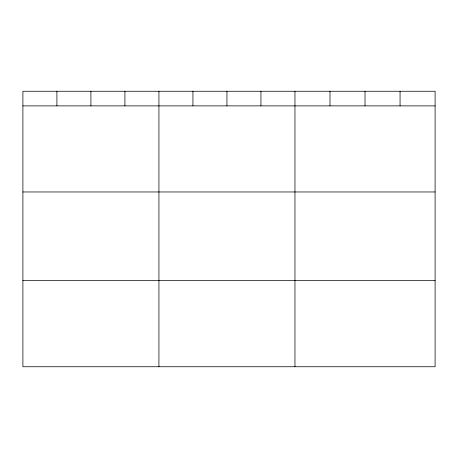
<?xml version="1.0" encoding="UTF-8"?>
<svg xmlns="http://www.w3.org/2000/svg" width="458" height="458" viewBox="0 0 458 458"><rect width="100%" height="100%" fill="white"/><g stroke="black" fill="none" stroke-linecap="round" stroke-linejoin="round"><path stroke-width="0.69" d="M435.1 191.965L435.1 91.257L22.9 91.257L22.9 366.744L435.1 366.744L435.1 191.965L22.9 191.965M22.9 105.884L435.1 105.884M22.9 280.657L435.1 280.657M400.063 91.257L400.063 105.884M365.026 91.257L365.026 105.884M329.989 91.257L329.989 105.884M294.952 91.257L294.952 366.744M260.946 91.257L260.946 105.884M226.939 91.257L226.939 105.884M192.933 91.257L192.933 105.884M158.926 91.257L158.926 366.744M124.919 91.257L124.919 105.884M90.913 91.257L90.913 105.884M56.907 91.257L56.907 105.884"/></g></svg>
